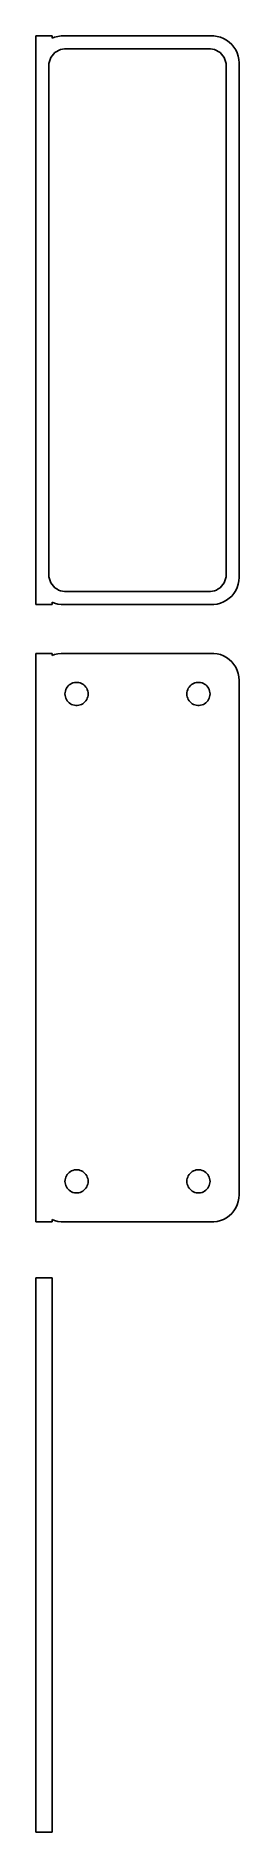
# Model space of a CAD drawing. Header units: metres. Extents: x -19 to 19, y 63 to 394.
import ezdxf

# ---------------------------------------------------------------- set-up
doc = ezdxf.new("R2010")
doc.units = ezdxf.units.M

msp = doc.modelspace()

# ---------------------------------------------------------------- linework, layer by layer
for p, q in [((-15.75, 394.49), (-18.75, 394.49)), ((-18.75, 394.49), (-18.75, 289.51)), ((-15.75, 394.075), (-15.75, 394.49)), ((-15.2951, 394.255), (-15.75, 394.075)), ((-15.5192, 391.131), (-15.2342, 391.399)), ((-14.6869, 394.411), (-15.2951, 394.255)), ((-15.2342, 391.399), (-14.918, 391.628)), ((-14.918, 391.628), (-14.5754, 391.817)), ((-14.0639, 394.49), (-14.6869, 394.411)), ((-14.5754, 391.817), (-14.2119, 391.961)), ((-14.2119, 391.961), (-13.8333, 392.058)), ((14.0639, 394.49), (-14.0639, 394.49)), ((-13.8333, 392.058), (-13.4454, 392.107)), ((-13.4454, 392.107), (13.4454, 392.107)), ((13.4454, 392.107), (13.8333, 392.058)), ((13.8333, 392.058), (14.2119, 391.961)), ((14.6869, 394.411), (14.0639, 394.49)), ((14.2119, 391.961), (14.5754, 391.817)), ((14.5754, 391.817), (14.918, 391.628)), ((15.2951, 394.255), (14.6869, 394.411)), ((14.918, 391.628), (15.2342, 391.399)), ((15.2342, 391.399), (15.5192, 391.131)), ((15.8789, 394.024), (15.2951, 394.255)), ((16.4291, 393.722), (15.8789, 394.024)), ((16.9371, 393.353), (16.4291, 393.722)), ((17.3948, 392.923), (16.9371, 393.353)), ((17.7951, 392.439), (17.3948, 392.923)), ((18.1315, 391.909), (17.7951, 392.439)), ((18.3989, 391.341), (18.1315, 391.909)), ((18.5929, 390.743), (18.3989, 391.341)), ((-16.3629, 389), (-16.3384, 389.39)), ((-16.3629, 295), (-16.3629, 389)), ((-16.3384, 389.39), (-16.2651, 389.774)), ((-16.2651, 389.774), (-16.1443, 390.146)), ((-16.1443, 390.146), (-15.9779, 390.5)), ((-15.9779, 390.5), (-15.7684, 390.83)), ((-15.7684, 390.83), (-15.5192, 391.131)), ((15.5192, 391.131), (15.7684, 390.83)), ((15.7684, 390.83), (15.9779, 390.5)), ((15.9779, 390.5), (16.1443, 390.146)), ((16.1443, 390.146), (16.2651, 389.774)), ((16.2651, 389.774), (16.3384, 389.39)), ((16.3384, 389.39), (16.3629, 389)), ((16.3629, 389), (16.3629, 295)), ((18.7106, 390.127), (18.5929, 390.743)), ((18.75, 389.5), (18.7106, 390.127)), ((18.75, 294.5), (18.75, 389.5)), ((-16.3384, 294.61), (-16.3629, 295)), ((-16.2651, 294.226), (-16.3384, 294.61)), ((-16.1443, 293.854), (-16.2651, 294.226)), ((-15.9779, 293.5), (-16.1443, 293.854)), ((-15.7684, 293.17), (-15.9779, 293.5)), ((-15.5192, 292.869), (-15.7684, 293.17)), ((-15.2342, 292.601), (-15.5192, 292.869)), ((-14.918, 292.372), (-15.2342, 292.601)), ((-14.5754, 292.183), (-14.918, 292.372)), ((-14.2119, 292.039), (-14.5754, 292.183)), ((-13.8333, 291.942), (-14.2119, 292.039)), ((-13.4454, 291.893), (-13.8333, 291.942)), ((13.4454, 291.893), (-13.4454, 291.893)), ((13.8333, 291.942), (13.4454, 291.893)), ((14.2119, 292.039), (13.8333, 291.942)), ((14.5754, 292.183), (14.2119, 292.039)), ((14.918, 292.372), (14.5754, 292.183)), ((15.2342, 292.601), (14.918, 292.372)), ((15.5192, 292.869), (15.2342, 292.601)), ((15.7684, 293.17), (15.5192, 292.869)), ((15.9779, 293.5), (15.7684, 293.17)), ((16.1443, 293.854), (15.9779, 293.5)), ((16.2651, 294.226), (16.1443, 293.854)), ((16.3384, 294.61), (16.2651, 294.226)), ((16.3629, 295), (16.3384, 294.61)), ((17.7951, 291.561), (18.1315, 292.091)), ((18.1315, 292.091), (18.3989, 292.659)), ((18.3989, 292.659), (18.5929, 293.257)), ((18.5929, 293.257), (18.7106, 293.873)), ((18.7106, 293.873), (18.75, 294.5)), ((-18.75, 289.51), (-15.75, 289.51)), ((-15.75, 289.925), (-15.2951, 289.745)), ((-15.75, 289.51), (-15.75, 289.925)), ((-15.2951, 289.745), (-14.6869, 289.589)), ((-14.6869, 289.589), (-14.0639, 289.51)), ((-14.0639, 289.51), (14.0639, 289.51)), ((14.0639, 289.51), (14.6869, 289.589)), ((14.6869, 289.589), (15.2951, 289.745)), ((15.2951, 289.745), (15.8789, 289.976)), ((15.8789, 289.976), (16.4291, 290.278)), ((16.4291, 290.278), (16.9371, 290.647)), ((16.9371, 290.647), (17.3948, 291.077)), ((17.3948, 291.077), (17.7951, 291.561)), ((-15.75, 280.479), (-18.75, 280.479)), ((-18.75, 280.479), (-18.75, 175.521)), ((-15.75, 280.075), (-15.75, 280.479)), ((-15.2951, 280.255), (-15.75, 280.075)), ((-14.6869, 280.411), (-15.2951, 280.255)), ((-14.0639, 280.49), (-14.6869, 280.411)), ((14.0639, 280.49), (-14.0639, 280.49)), ((14.6869, 280.411), (14.0639, 280.49)), ((15.2951, 280.255), (14.6869, 280.411)), ((15.8789, 280.024), (15.2951, 280.255)), ((16.4291, 279.722), (15.8789, 280.024)), ((16.9371, 279.353), (16.4291, 279.722)), ((17.3948, 278.923), (16.9371, 279.353)), ((17.7951, 278.439), (17.3948, 278.923)), ((18.1315, 277.909), (17.7951, 278.439)), ((18.3989, 277.341), (18.1315, 277.909)), ((18.5929, 276.743), (18.3989, 277.341)), ((18.7106, 276.127), (18.5929, 276.743)), ((18.75, 275.5), (18.7106, 276.127)), ((18.75, 180.5), (18.75, 275.5)), ((-13.3853, 273), (-13.3685, 273.268)), ((-13.3685, 272.732), (-13.3853, 273)), ((-13.3685, 273.268), (-13.3182, 273.531)), ((-13.3182, 272.469), (-13.3685, 272.732)), ((-13.3182, 273.531), (-13.2353, 273.786)), ((-13.2353, 272.214), (-13.3182, 272.469)), ((-13.2353, 273.786), (-13.1212, 274.029)), ((-13.1212, 271.971), (-13.2353, 272.214)), ((-13.1212, 274.029), (-12.9775, 274.255)), ((-12.9775, 271.745), (-13.1212, 271.971)), ((-12.9775, 274.255), (-12.8065, 274.462)), ((-12.8065, 274.462), (-12.6111, 274.645)), ((-12.6111, 274.645), (-12.3941, 274.803)), ((-12.3941, 274.803), (-12.1591, 274.932)), ((-12.1591, 274.932), (-11.9098, 275.031)), ((-11.9098, 275.031), (-11.6501, 275.097)), ((-11.6501, 275.097), (-11.3841, 275.131)), ((-11.3841, 275.131), (-11.1159, 275.131)), ((-11.1159, 275.131), (-10.8499, 275.097)), ((-10.8499, 275.097), (-10.5901, 275.031)), ((-10.5901, 275.031), (-10.3408, 274.932)), ((-10.3408, 274.932), (-10.1059, 274.803)), ((-10.1059, 274.803), (-9.8889, 274.645)), ((-9.8889, 274.645), (-9.69344, 274.462)), ((-9.69344, 274.462), (-9.52251, 274.255)), ((-9.52251, 274.255), (-9.37881, 274.029)), ((-9.37881, 271.971), (-9.52251, 271.745)), ((-9.37881, 274.029), (-9.26465, 273.786)), ((-9.26465, 272.214), (-9.37881, 271.971)), ((-9.26465, 273.786), (-9.18178, 273.531)), ((-9.18178, 272.469), (-9.26465, 272.214)), ((-9.18178, 273.531), (-9.13153, 273.268)), ((-9.13153, 272.732), (-9.18178, 272.469)), ((-9.13153, 273.268), (-9.1147, 273)), ((-9.1147, 273), (-9.13153, 272.732)), ((9.1147, 273), (9.13153, 273.268)), ((9.13153, 272.732), (9.1147, 273)), ((9.13153, 273.268), (9.18178, 273.531)), ((9.18178, 272.469), (9.13153, 272.732)), ((9.18178, 273.531), (9.26465, 273.786)), ((9.26465, 272.214), (9.18178, 272.469)), ((9.26465, 273.786), (9.37881, 274.029)), ((9.37881, 271.971), (9.26465, 272.214)), ((9.37881, 274.029), (9.52251, 274.255)), ((9.52251, 271.745), (9.37881, 271.971)), ((9.52251, 274.255), (9.69344, 274.462)), ((9.69344, 274.462), (9.8889, 274.645)), ((9.8889, 274.645), (10.1059, 274.803)), ((10.1059, 274.803), (10.3408, 274.932)), ((10.3408, 274.932), (10.5901, 275.031)), ((10.5901, 275.031), (10.8499, 275.097)), ((10.8499, 275.097), (11.1159, 275.131)), ((11.1159, 275.131), (11.3841, 275.131)), ((11.3841, 275.131), (11.6501, 275.097)), ((11.6501, 275.097), (11.9098, 275.031)), ((11.9098, 275.031), (12.1591, 274.932)), ((12.1591, 274.932), (12.3941, 274.803)), ((12.3941, 274.803), (12.6111, 274.645)), ((12.6111, 274.645), (12.8065, 274.462)), ((12.8065, 274.462), (12.9775, 274.255)), ((12.9775, 274.255), (13.1212, 274.029)), ((13.1212, 271.971), (12.9775, 271.745)), ((13.1212, 274.029), (13.2353, 273.786)), ((13.2353, 272.214), (13.1212, 271.971)), ((13.2353, 273.786), (13.3182, 273.531)), ((13.3182, 272.469), (13.2353, 272.214)), ((13.3182, 273.531), (13.3685, 273.268)), ((13.3685, 272.732), (13.3182, 272.469)), ((13.3685, 273.268), (13.3853, 273)), ((13.3853, 273), (13.3685, 272.732)), ((-12.8065, 271.538), (-12.9775, 271.745)), ((-12.6111, 271.355), (-12.8065, 271.538)), ((-12.3941, 271.197), (-12.6111, 271.355)), ((-12.1591, 271.068), (-12.3941, 271.197)), ((-11.9098, 270.969), (-12.1591, 271.068)), ((-11.6501, 270.903), (-11.9098, 270.969)), ((-11.3841, 270.869), (-11.6501, 270.903)), ((-11.1159, 270.869), (-11.3841, 270.869)), ((-10.8499, 270.903), (-11.1159, 270.869)), ((-10.5901, 270.969), (-10.8499, 270.903)), ((-10.3408, 271.068), (-10.5901, 270.969)), ((-10.1059, 271.197), (-10.3408, 271.068)), ((-9.8889, 271.355), (-10.1059, 271.197)), ((-9.69344, 271.538), (-9.8889, 271.355)), ((-9.52251, 271.745), (-9.69344, 271.538)), ((9.69344, 271.538), (9.52251, 271.745)), ((9.8889, 271.355), (9.69344, 271.538)), ((10.1059, 271.197), (9.8889, 271.355)), ((10.3408, 271.068), (10.1059, 271.197)), ((10.5901, 270.969), (10.3408, 271.068)), ((10.8499, 270.903), (10.5901, 270.969)), ((11.1159, 270.869), (10.8499, 270.903)), ((11.3841, 270.869), (11.1159, 270.869)), ((11.6501, 270.903), (11.3841, 270.869)), ((11.9098, 270.969), (11.6501, 270.903)), ((12.1591, 271.068), (11.9098, 270.969)), ((12.3941, 271.197), (12.1591, 271.068)), ((12.6111, 271.355), (12.3941, 271.197)), ((12.8065, 271.538), (12.6111, 271.355)), ((12.9775, 271.745), (12.8065, 271.538)), ((-13.3853, 183), (-13.3685, 183.268)), ((-13.3685, 182.732), (-13.3853, 183)), ((-13.3685, 183.268), (-13.3182, 183.531)), ((-13.3182, 182.469), (-13.3685, 182.732)), ((-13.3182, 183.531), (-13.2353, 183.786)), ((-13.2353, 182.214), (-13.3182, 182.469)), ((-13.2353, 183.786), (-13.1212, 184.029)), ((-13.1212, 184.029), (-12.9775, 184.255)), ((-12.9775, 184.255), (-12.8065, 184.462)), ((-12.8065, 184.462), (-12.6111, 184.645)), ((-12.6111, 184.645), (-12.3941, 184.803)), ((-12.3941, 184.803), (-12.1591, 184.932)), ((-12.1591, 184.932), (-11.9098, 185.031)), ((-11.9098, 185.031), (-11.6501, 185.097)), ((-11.6501, 185.097), (-11.3841, 185.131)), ((-11.3841, 185.131), (-11.1159, 185.131)), ((-11.1159, 185.131), (-10.8499, 185.097)), ((-10.8499, 185.097), (-10.5901, 185.031)), ((-10.5901, 185.031), (-10.3408, 184.932)), ((-10.3408, 184.932), (-10.1059, 184.803)), ((-10.1059, 184.803), (-9.8889, 184.645)), ((-9.8889, 184.645), (-9.69344, 184.462)), ((-9.69344, 184.462), (-9.52251, 184.255)), ((-9.52251, 184.255), (-9.37881, 184.029)), ((-9.37881, 184.029), (-9.26465, 183.786)), ((-9.26465, 183.786), (-9.18178, 183.531)), ((-9.18178, 182.469), (-9.26465, 182.214)), ((-9.18178, 183.531), (-9.13153, 183.268)), ((-9.13153, 182.732), (-9.18178, 182.469)), ((-9.13153, 183.268), (-9.1147, 183)), ((-9.1147, 183), (-9.13153, 182.732)), ((9.1147, 183), (9.13153, 183.268)), ((9.13153, 182.732), (9.1147, 183)), ((9.13153, 183.268), (9.18178, 183.531)), ((9.18178, 182.469), (9.13153, 182.732)), ((9.18178, 183.531), (9.26465, 183.786)), ((9.26465, 182.214), (9.18178, 182.469)), ((9.26465, 183.786), (9.37881, 184.029)), ((9.37881, 184.029), (9.52251, 184.255)), ((9.52251, 184.255), (9.69344, 184.462)), ((9.69344, 184.462), (9.8889, 184.645)), ((9.8889, 184.645), (10.1059, 184.803)), ((10.1059, 184.803), (10.3408, 184.932)), ((10.3408, 184.932), (10.5901, 185.031)), ((10.5901, 185.031), (10.8499, 185.097)), ((10.8499, 185.097), (11.1159, 185.131)), ((11.1159, 185.131), (11.3841, 185.131)), ((11.3841, 185.131), (11.6501, 185.097)), ((11.6501, 185.097), (11.9098, 185.031)), ((11.9098, 185.031), (12.1591, 184.932)), ((12.1591, 184.932), (12.3941, 184.803)), ((12.3941, 184.803), (12.6111, 184.645)), ((12.6111, 184.645), (12.8065, 184.462)), ((12.8065, 184.462), (12.9775, 184.255)), ((12.9775, 184.255), (13.1212, 184.029)), ((13.1212, 184.029), (13.2353, 183.786)), ((13.2353, 183.786), (13.3182, 183.531)), ((13.3182, 182.469), (13.2353, 182.214)), ((13.3182, 183.531), (13.3685, 183.268)), ((13.3685, 182.732), (13.3182, 182.469)), ((13.3685, 183.268), (13.3853, 183)), ((13.3853, 183), (13.3685, 182.732)), ((-13.1212, 181.971), (-13.2353, 182.214)), ((-12.9775, 181.745), (-13.1212, 181.971)), ((-12.8065, 181.538), (-12.9775, 181.745)), ((-12.6111, 181.355), (-12.8065, 181.538)), ((-12.3941, 181.197), (-12.6111, 181.355)), ((-12.1591, 181.068), (-12.3941, 181.197)), ((-11.9098, 180.969), (-12.1591, 181.068)), ((-11.6501, 180.903), (-11.9098, 180.969)), ((-11.3841, 180.869), (-11.6501, 180.903)), ((-11.1159, 180.869), (-11.3841, 180.869)), ((-10.8499, 180.903), (-11.1159, 180.869)), ((-10.5901, 180.969), (-10.8499, 180.903)), ((-10.3408, 181.068), (-10.5901, 180.969)), ((-10.1059, 181.197), (-10.3408, 181.068)), ((-9.8889, 181.355), (-10.1059, 181.197)), ((-9.69344, 181.538), (-9.8889, 181.355)), ((-9.52251, 181.745), (-9.69344, 181.538)), ((-9.37881, 181.971), (-9.52251, 181.745)), ((-9.26465, 182.214), (-9.37881, 181.971)), ((9.37881, 181.971), (9.26465, 182.214)), ((9.52251, 181.745), (9.37881, 181.971)), ((9.69344, 181.538), (9.52251, 181.745)), ((9.8889, 181.355), (9.69344, 181.538)), ((10.1059, 181.197), (9.8889, 181.355)), ((10.3408, 181.068), (10.1059, 181.197)), ((10.5901, 180.969), (10.3408, 181.068)), ((10.8499, 180.903), (10.5901, 180.969)), ((11.1159, 180.869), (10.8499, 180.903)), ((11.3841, 180.869), (11.1159, 180.869)), ((11.6501, 180.903), (11.3841, 180.869)), ((11.9098, 180.969), (11.6501, 180.903)), ((12.1591, 181.068), (11.9098, 180.969)), ((12.3941, 181.197), (12.1591, 181.068)), ((12.6111, 181.355), (12.3941, 181.197)), ((12.8065, 181.538), (12.6111, 181.355)), ((12.9775, 181.745), (12.8065, 181.538)), ((13.1212, 181.971), (12.9775, 181.745)), ((13.2353, 182.214), (13.1212, 181.971)), ((18.3989, 178.659), (18.5929, 179.257)), ((18.5929, 179.257), (18.7106, 179.873)), ((18.7106, 179.873), (18.75, 180.5)), ((-15.75, 175.521), (-15.75, 175.925)), ((-15.75, 175.925), (-15.2951, 175.745)), ((15.2951, 175.745), (15.8789, 175.976)), ((15.8789, 175.976), (16.4291, 176.278)), ((16.4291, 176.278), (16.9371, 176.647)), ((16.9371, 176.647), (17.3948, 177.077)), ((17.3948, 177.077), (17.7951, 177.561)), ((17.7951, 177.561), (18.1315, 178.091)), ((18.1315, 178.091), (18.3989, 178.659)), ((-18.75, 175.521), (-15.75, 175.521)), ((-15.2951, 175.745), (-14.6869, 175.589)), ((-14.6869, 175.589), (-14.0639, 175.51)), ((-14.0639, 175.51), (14.0639, 175.51)), ((14.0639, 175.51), (14.6869, 175.589)), ((14.6869, 175.589), (15.2951, 175.745)), ((-15.75, 165.153), (-18.75, 165.153)), ((-18.75, 165.153), (-18.75, 62.8474)), ((-15.75, 62.8474), (-15.75, 165.153)), ((-18.75, 62.8474), (-15.75, 62.8474))]:
    msp.add_line(p, q)

doc.saveas('drawing.dxf')
